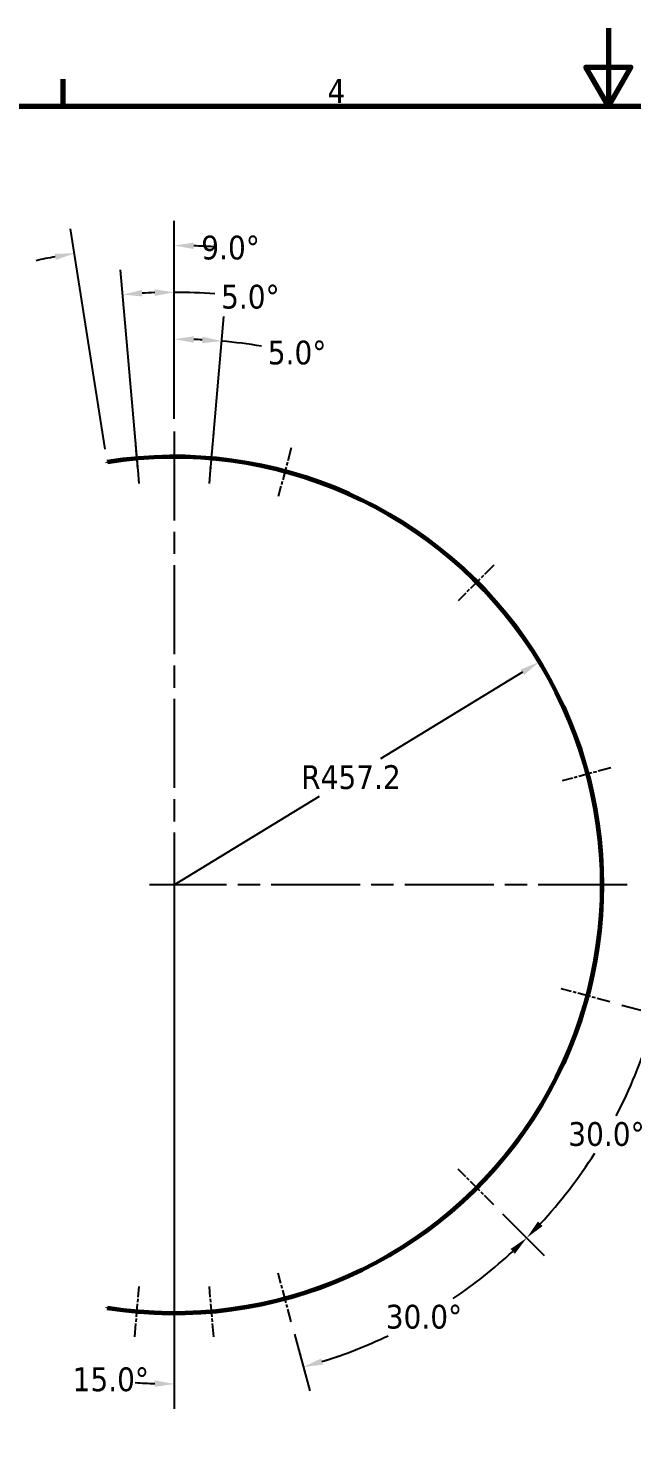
# Model space of a CAD drawing. Header units: millimetres. Extents: x 0 to 4200, y 0 to 2970.
# Drawn here: x 1355 to 2130, y 1170 to 2970 of the extents above; entities that cross this region are included whole.
import ezdxf

# ---------------------------------------------------------------- set-up
doc = ezdxf.new("R2010")
doc.units = ezdxf.units.MM
doc.header["$LTSCALE"] = 10
doc.linetypes.add('CHAIN', pattern=[0.7087, 0.4724, -0.0591, 0.1181, -0.0591])
doc.linetypes.add('DASHED', pattern=[0.2067, 0.1654, -0.0413])
for name, color, linetype, lineweight in [('Border (ANSI)', 7, 'Continuous', 70), ('Center Mark (ANSI)', 7, 'Continuous', 25), ('Centerline (ANSI)', 7, 'Continuous', 25), ('Dimension (ANSI)', 7, 'Continuous', 25), ('Hidden (ANSI)', 7, 'DASHED', 35), ('Symbol (ANSI)', 7, 'Continuous', 25), ('Visible (ANSI)', 7, 'Continuous', 50)]:
    doc.layers.add(name, color=color, linetype=linetype, lineweight=lineweight)
doc.styles.add('Note Text (ANSI)', font='tahoma.ttf')
doc.dimstyles.new('Default - mm (ANSI)', dxfattribs={"dimscale": 10, "dimtxt": 3.048, "dimasz": 2.5, "dimexe": 3.175, "dimexo": 1.6002, "dimgap": 0.8, "dimtad": 0, "dimtoh": 1, "dimrnd": 1e-08, "dimzin": 4, "dimdsep": 46, "dimtxsty": 'Note Text (ANSI)', "dimcen": 0.09, "dimdle": 10, "dimclrd": 256, "dimclre": 256, "dimclrt": 256, "dimadec": 1, "dimazin": 1, "dimtfac": 1, "dimtofl": 0, "dimtmove": 0, "dimatfit": 3, "dimfxl": 1, "dimtolj": 1, "dimtzin": 4, "dimlwd": -1, "dimlwe": -1, "dimarcsym": 0})
doc.dimstyles.new('Default - mm (ANSI)$7', dxfattribs={"dimscale": 10, "dimtxt": 3.048, "dimasz": 2.5, "dimexe": 3.175, "dimexo": 1.6002, "dimgap": 0.8, "dimtad": 0, "dimtoh": 1, "dimrnd": 1e-08, "dimzin": 4, "dimdsep": 46, "dimtxsty": 'Note Text (ANSI)', "dimcen": 0.09, "dimdle": 10, "dimclrd": 256, "dimclre": 256, "dimclrt": 256, "dimadec": 1, "dimazin": 1, "dimtfac": 1, "dimtofl": 0, "dimtmove": 0, "dimatfit": 3, "dimfxl": 1, "dimtolj": 1, "dimtzin": 4, "dimlwd": -1, "dimlwe": -1, "dimarcsym": 0})

# ---------------------------------------------------------------- blocks, each defined once
blk = doc.blocks.new('Borders Default Border')
at = {"layer": 'Border (ANSI)'}
blk.add_line((140, 287), (140, 290.45), dxfattribs=at)
at = {"layer": 'Border (ANSI)', "flags": 128}
for points in [[(210, 297), (210, 287), (207.11, 292), (212.89, 292), (210, 287)], [(10, 10), (10, 287), (410, 287), (410, 10), (10, 10)]]:
    blk.add_lwpolyline(points, dxfattribs=at)
at = {"layer": 'Border (ANSI)', "insert": (173.94, 287.4), "char_height": 3.05, "attachment_point": 7, "style": 'Note Text (ANSI)'}
blk.add_mtext('4', dxfattribs=at)
blk = doc.blocks.new('*D11')
at = {"layer": 'Defpoints', "color": 0, "transparency": 16777216}
for p in [(1456.9, 2686.6), (1542.6, 2452.7), (1456.6, 2414.2), (1542.6, 1871.1)]:
    blk.add_point(p, dxfattribs=at)
at = {"layer": 'Dimension (ANSI)', "transparency": 16777216}
for p, q in [((1542.6, 2468.7), (1542.6, 2722.9)), ((1454.1, 2430), (1409.4, 2712.4))]:
    blk.add_line(p, q, dxfattribs=at)
for start, end in [(86.5062, 88.2531), (100.7469, 102.4938)]:
    blk.add_arc((1542.6, 1871.1), 820, start, end, dxfattribs=at)
for points in [[(1567.6, 2686.6), (1567.7, 2694.9), (1542.6, 2691.1)], [(1389, 2680.8), (1390.4, 2672.6), (1414.3, 2681)]]:
    blk.add_solid(points, dxfattribs=at)
at = {"layer": 'Dimension (ANSI)', "transparency": 16777216, "insert": (1577.3, 2703.8), "char_height": 30.48, "attachment_point": 1, "style": 'Note Text (ANSI)'}
blk.add_mtext('\\A1;9.0°', dxfattribs=at)
blk = doc.blocks.new('*D12')
at = {"layer": 'Defpoints', "color": 0, "transparency": 16777216}
for p in [(1498.4, 2629.8), (1542.6, 2452.7), (1497.6, 2386), (1542.6, 1871.1)]:
    blk.add_point(p, dxfattribs=at)
at = {"layer": 'Dimension (ANSI)', "transparency": 16777216}
for p, q in [((1496.2, 2402), (1473.6, 2659.8)), ((1542.6, 2468.7), (1542.6, 2662.9))]:
    blk.add_line(p, q, dxfattribs=at)
for start, end in [(91.8848, 93.1152), (86.0722, 90)]:
    blk.add_arc((1542.6, 1871.1), 760, start, end, dxfattribs=at)
for points in [[(1501.6, 2625.8), (1501, 2634.1), (1476.4, 2628.2)], [(1517.6, 2634.9), (1517.7, 2626.5), (1542.6, 2631.1)]]:
    blk.add_solid(points, dxfattribs=at)
at = {"layer": 'Dimension (ANSI)', "transparency": 16777216, "insert": (1602.7, 2640.8), "char_height": 30.48, "attachment_point": 1, "style": 'Note Text (ANSI)'}
blk.add_mtext('\\A1;5.0°', dxfattribs=at)
blk = doc.blocks.new('*D13')
at = {"layer": 'Defpoints', "color": 0, "transparency": 16777216}
for p in [(1563, 2570.8), (1542.6, 2452.7), (1587.7, 2386), (1542.6, 1871.1)]:
    blk.add_point(p, dxfattribs=at)
at = {"layer": 'Dimension (ANSI)', "transparency": 16777216}
for p, q in [((1542.6, 2468.7), (1542.6, 2602.9)), ((1589.1, 2402), (1606.4, 2600.1))]:
    blk.add_line(p, q, dxfattribs=at)
for start, end in [(87.0464, 87.9536), (80.7871, 85)]:
    blk.add_arc((1542.6, 1871.1), 700, start, end, dxfattribs=at)
for points in [[(1567.5, 2566.5), (1567.7, 2574.8), (1542.6, 2571.1)], [(1579, 2574.3), (1578.4, 2566), (1603.6, 2568.5)]]:
    blk.add_solid(points, dxfattribs=at)
at = {"layer": 'Dimension (ANSI)', "transparency": 16777216, "insert": (1662.7, 2569.2), "char_height": 30.48, "attachment_point": 1, "style": 'Note Text (ANSI)'}
blk.add_mtext('\\A1;5.0°', dxfattribs=at)
blk = doc.blocks.new('*D14')
at = {"layer": 'Defpoints', "color": 0, "transparency": 16777216}
for p in [(1542.6, 1871.1), (1542.6, 1855.1), (1692.8, 1310.6), (1653.8, 1240.8)]:
    blk.add_point(p, dxfattribs=at)
at = {"layer": 'Dimension (ANSI)', "transparency": 16777216}
for p, q in [((1542.6, 1839.1), (1542.6, 1199.4)), ((1696.9, 1295.2), (1716.5, 1222.3))]:
    blk.add_line(p, q, dxfattribs=at)
for start, end in [(287.2383, 289.4765), (265.5235, 267.7617)]:
    blk.add_arc((1542.6, 1871.1), 640, start, end, dxfattribs=at)
for points in [[(1733.4, 1255.9), (1731.1, 1263.9), (1708.3, 1252.9)], [(1517.7, 1235.8), (1517.5, 1227.4), (1542.6, 1231.1)]]:
    blk.add_solid(points, dxfattribs=at)
at = {"layer": 'Dimension (ANSI)', "transparency": 16777216, "insert": (1412.1, 1252.4), "char_height": 30.48, "attachment_point": 1, "style": 'Note Text (ANSI)'}
blk.add_mtext('\\A1;15.0°', dxfattribs=at)
blk = doc.blocks.new('*D15')
at = {"layer": 'Defpoints', "color": 0, "transparency": 16777216}
for p in [(1542.6, 1871.1), (1952.9, 1460.8), (1692.8, 1310.6), (1813.1, 1291.1)]:
    blk.add_point(p, dxfattribs=at)
at = {"layer": 'Dimension (ANSI)', "transparency": 16777216}
for p, q in [((1964.2, 1449.5), (2017.6, 1396.1)), ((1696.9, 1295.2), (1716.5, 1222.3))]:
    blk.add_line(p, q, dxfattribs=at)
for start, end in [(304.0324, 312.7617), (287.2383, 295.4008)]:
    blk.add_arc((1542.6, 1871.1), 640, start, end, dxfattribs=at)
for points in [[(1974.3, 1404.2), (1980, 1398.2), (1995.2, 1418.6)], [(1733.4, 1255.9), (1731.1, 1263.9), (1708.3, 1252.9)]]:
    blk.add_solid(points, dxfattribs=at)
at = {"layer": 'Dimension (ANSI)', "transparency": 16777216, "insert": (1814.1, 1332.7), "char_height": 30.48, "attachment_point": 1, "style": 'Note Text (ANSI)'}
blk.add_mtext('\\A1;30.0°', dxfattribs=at)
blk = doc.blocks.new('*D16')
at = {"layer": 'Defpoints', "color": 0, "transparency": 16777216}
for p in [(1542.6, 1871.1), (2101.8, 1721.3), (2066.9, 1504), (1952.9, 1460.8)]:
    blk.add_point(p, dxfattribs=at)
at = {"layer": 'Dimension (ANSI)', "transparency": 16777216}
for p, q in [((2117.2, 1717.1), (2191.5, 1697.3)), ((1964.2, 1449.5), (2017.6, 1396.1))]:
    blk.add_line(p, q, dxfattribs=at)
for start, end in [(332.4388, 342.7617), (317.2383, 327.4997)]:
    blk.add_arc((1542.6, 1871.1), 640, start, end, dxfattribs=at)
for points in [[(2149.9, 1682.6), (2157.9, 1680.3), (2160.8, 1705.5)], [(2015.5, 1433.7), (2009.5, 1439.5), (1995.2, 1418.6)]]:
    blk.add_solid(points, dxfattribs=at)
at = {"layer": 'Dimension (ANSI)', "transparency": 16777216, "insert": (2048.4, 1567), "char_height": 30.48, "attachment_point": 1, "style": 'Note Text (ANSI)'}
blk.add_mtext('\\A1;30.0°', dxfattribs=at)
blk = doc.blocks.new('*D18')
at = {"layer": 'Defpoints', "color": 0, "transparency": 16777216}
for p in [(2010.9, 2157), (1542.6, 1871.1)]:
    blk.add_point(p, dxfattribs=at)
at = {"layer": 'Dimension (ANSI)', "transparency": 16777216}
for p, q in [((1989.6, 2143.9), (1807.3, 2032.7)), ((1542.6, 1871.1), (1729.1, 1984.9))]:
    blk.add_line(p, q, dxfattribs=at)
blk.add_solid([(1987.4, 2147.5), (1991.7, 2140.4), (2010.9, 2157)], dxfattribs=at)
at = {"layer": 'Dimension (ANSI)', "transparency": 16777216, "insert": (1705.5, 2024.7), "char_height": 30.48, "attachment_point": 1, "style": 'Note Text (ANSI)'}
blk.add_mtext('\\A1;R457.2', dxfattribs=at)

msp = doc.modelspace()

# ---------------------------------------------------------------- linework, layer by layer
at = {"layer": 'Center Mark (ANSI)', "linetype": 'CHAIN', "ltscale": 24.192183}
for p, q in [((1542.626, 2452.704), (1542.626, 1289.525)), ((2124.216, 1871.115), (1510.876, 1871.115))]:
    msp.add_line(p, q, dxfattribs=at)
at = {"layer": 'Centerline (ANSI)', "linetype": 'CHAIN', "ltscale": 3.59415}
for p, q in [((1497.577, 2386.029), (1491.938, 2450.483)), ((1587.675, 2386.029), (1593.314, 2450.483)), ((1491.938, 1291.746), (1497.577, 1356.2)), ((1593.314, 1291.746), (1587.675, 1356.2))]:
    msp.add_line(p, q, dxfattribs=at)
at = {"layer": 'Centerline (ANSI)', "linetype": 'CHAIN', "ltscale": 3.594312}
for p, q in [((1692.805, 2431.59), (1676.059, 2369.092)), ((1952.923, 2281.411), (1907.171, 2235.66)), ((2103.102, 2021.294), (2040.604, 2004.547)), ((1952.923, 1460.818), (1907.171, 1506.57)), ((1692.805, 1310.639), (1676.059, 1373.137))]:
    msp.add_line(p, q, dxfattribs=at)
at = {"layer": 'Centerline (ANSI)', "linetype": 'CHAIN', "ltscale": 3.594481}
msp.add_line((2101.774, 1721.291), (2039.273, 1738.039), dxfattribs=at)
at = {"layer": 'Hidden (ANSI)', "ltscale": 0.228467}
for p, q in [((1491.821, 2417.397), (1491.716, 2418.592)), ((1497.798, 2417.92), (1497.694, 2419.115)), ((1587.454, 2417.92), (1587.558, 2419.115)), ((1593.431, 2417.397), (1593.536, 2418.592)), ((1491.716, 1323.637), (1491.821, 1324.832)), ((1497.694, 1323.114), (1497.798, 1324.309)), ((1587.558, 1323.114), (1587.454, 1324.309)), ((1593.536, 1323.637), (1593.431, 1324.832))]:
    msp.add_line(p, q, dxfattribs=at)
at = {"layer": 'Hidden (ANSI)', "ltscale": 0.229601}
for p, q in [((1631.492, 2413.725), (1631.18, 2412.561)), ((1736.971, 2385.462), (1736.659, 2384.298)), ((1890.892, 2296.596), (1890.039, 2295.744)), ((1968.108, 2219.38), (1967.255, 2218.528)), ((2056.974, 2065.46), (2055.809, 2065.148)), ((2085.237, 1959.981), (2084.072, 1959.669)), ((2085.237, 1782.248), (2084.072, 1782.561)), ((2056.974, 1676.769), (2055.809, 1677.081)), ((1968.108, 1522.849), (1967.255, 1523.701)), ((1890.892, 1445.633), (1890.039, 1446.485)), ((1736.971, 1356.767), (1736.659, 1357.932)), ((1631.492, 1328.504), (1631.18, 1329.669))]:
    msp.add_line(p, q, dxfattribs=at)
at = {"layer": 'Hidden (ANSI)', "ltscale": 0.229024}
for p, q in [((1647.496, 2410.861), (1647.185, 2409.699)), ((1721.679, 2390.984), (1721.368, 2389.822)), ((1903.319, 2286.114), (1902.469, 2285.263)), ((1957.625, 2231.808), (1956.775, 2230.957)), ((2062.495, 2050.168), (2061.333, 2049.856)), ((2082.372, 1975.985), (2081.211, 1975.673)), ((2082.372, 1766.245), (2081.211, 1766.556)), ((2062.495, 1692.061), (2061.333, 1692.373)), ((1957.625, 1510.421), (1956.775, 1511.272)), ((1903.319, 1456.115), (1902.469, 1456.966)), ((1721.679, 1351.246), (1721.368, 1352.407)), ((1647.496, 1331.368), (1647.185, 1332.53))]:
    msp.add_line(p, q, dxfattribs=at)
at = {"layer": 'Visible (ANSI)'}
for p, q in [((1456.612, 2414.185), (1456.8, 2413)), ((1456.8, 1329.229), (1456.612, 1328.044))]:
    msp.add_line(p, q, dxfattribs=at)
for radius in [549.84, 548.64]:
    msp.add_arc((1542.626, 1871.115), radius, 261, 99, dxfattribs=at)

# ---------------------------------------------------------------- block references
at = {"xscale": 10, "yscale": 10, "zscale": 10}
msp.add_blockref('Borders Default Border', (0, 0), dxfattribs=at)

# ---------------------------------------------------------------- dimensions: what is measured, and where the dimension line sits
at = {"layer": 'Dimension (ANSI)'}
for base, center, p1, p2, picture, middle in [((1456.913, 2686.623), (1542.626, 1871.115), (1542.626, 2452.704), (1456.612, 2414.185), '*D11', (1614.647, 2687.946)), ((1498.436, 2629.826), (1542.626, 1871.112), (1542.626, 2452.704), (1497.577, 2386.029), '*D12', (1639.481, 2624.915)), ((1562.986, 2570.821), (1542.626, 1871.117), (1587.675, 2386.029), (1542.626, 2452.704), '*D13', (1699.494, 2553.314)), ((1653.761, 1240.837), (1542.626, 1871.114), (1542.626, 1855.112), (1692.805, 1310.639), '*D14', (1459.258, 1236.567)), ((1813.102, 1291.078), (1542.626, 1871.115), (1692.805, 1310.639), (1952.923, 1460.818), '*D15', (1862.626, 1316.858)), ((2066.883, 1504.026), (1542.626, 1871.115), (1952.923, 1460.818), (2101.774, 1721.291), '*D16', (2096.882, 1551.115))]:
    dim = msp.add_angular_dim_3p(base=base, center=center, p1=p1, p2=p2, dimstyle='Default - mm (ANSI)', override={"dimgap": 0.8, "dimtih": 1, "dimadec": 1, "dimtol": 0, "dimlim": 0, "dimtp": 0, "dimtm": 0, "dimtdec": 0}, dxfattribs=at)
    dim.commit()
    dim.dimension.update_dxf_attribs({"geometry": picture, "text_midpoint": middle, "dimtype": 165})
dim = msp.add_radius_dim(center=(1542.626, 1871.115), mpoint=(2010.916, 2156.965), dimstyle='Default - mm (ANSI)', override={"dimgap": 0.8, "dimtih": 1, "dimdec": 1, "dimlfac": 0.833333, "dimcen": 0, "dimdle": 0, "dimtol": 0, "dimlim": 0, "dimtp": 0, "dimtm": 0, "dimtdec": 2, "dimtmove": 2}, dxfattribs=at)
dim.commit()
dim.dimension.update_dxf_attribs({"geometry": '*D18', "text_midpoint": (1768.18, 2008.795), "dimtype": 164})

# ---------------------------------------------------------------- leaders
at = {"layer": 'Symbol (ANSI)', "annotation_type": 0, "has_hookline": 1, "hookline_direction": 0, "text_width": 524.342}
msp.add_leader([(732.332, 1987.547), (813.397, 1903.054), (838.397, 1903.054)], dimstyle='Default - mm (ANSI)$7', override={"dimtad": 0}, dxfattribs=at)

doc.saveas('drawing.dxf')
